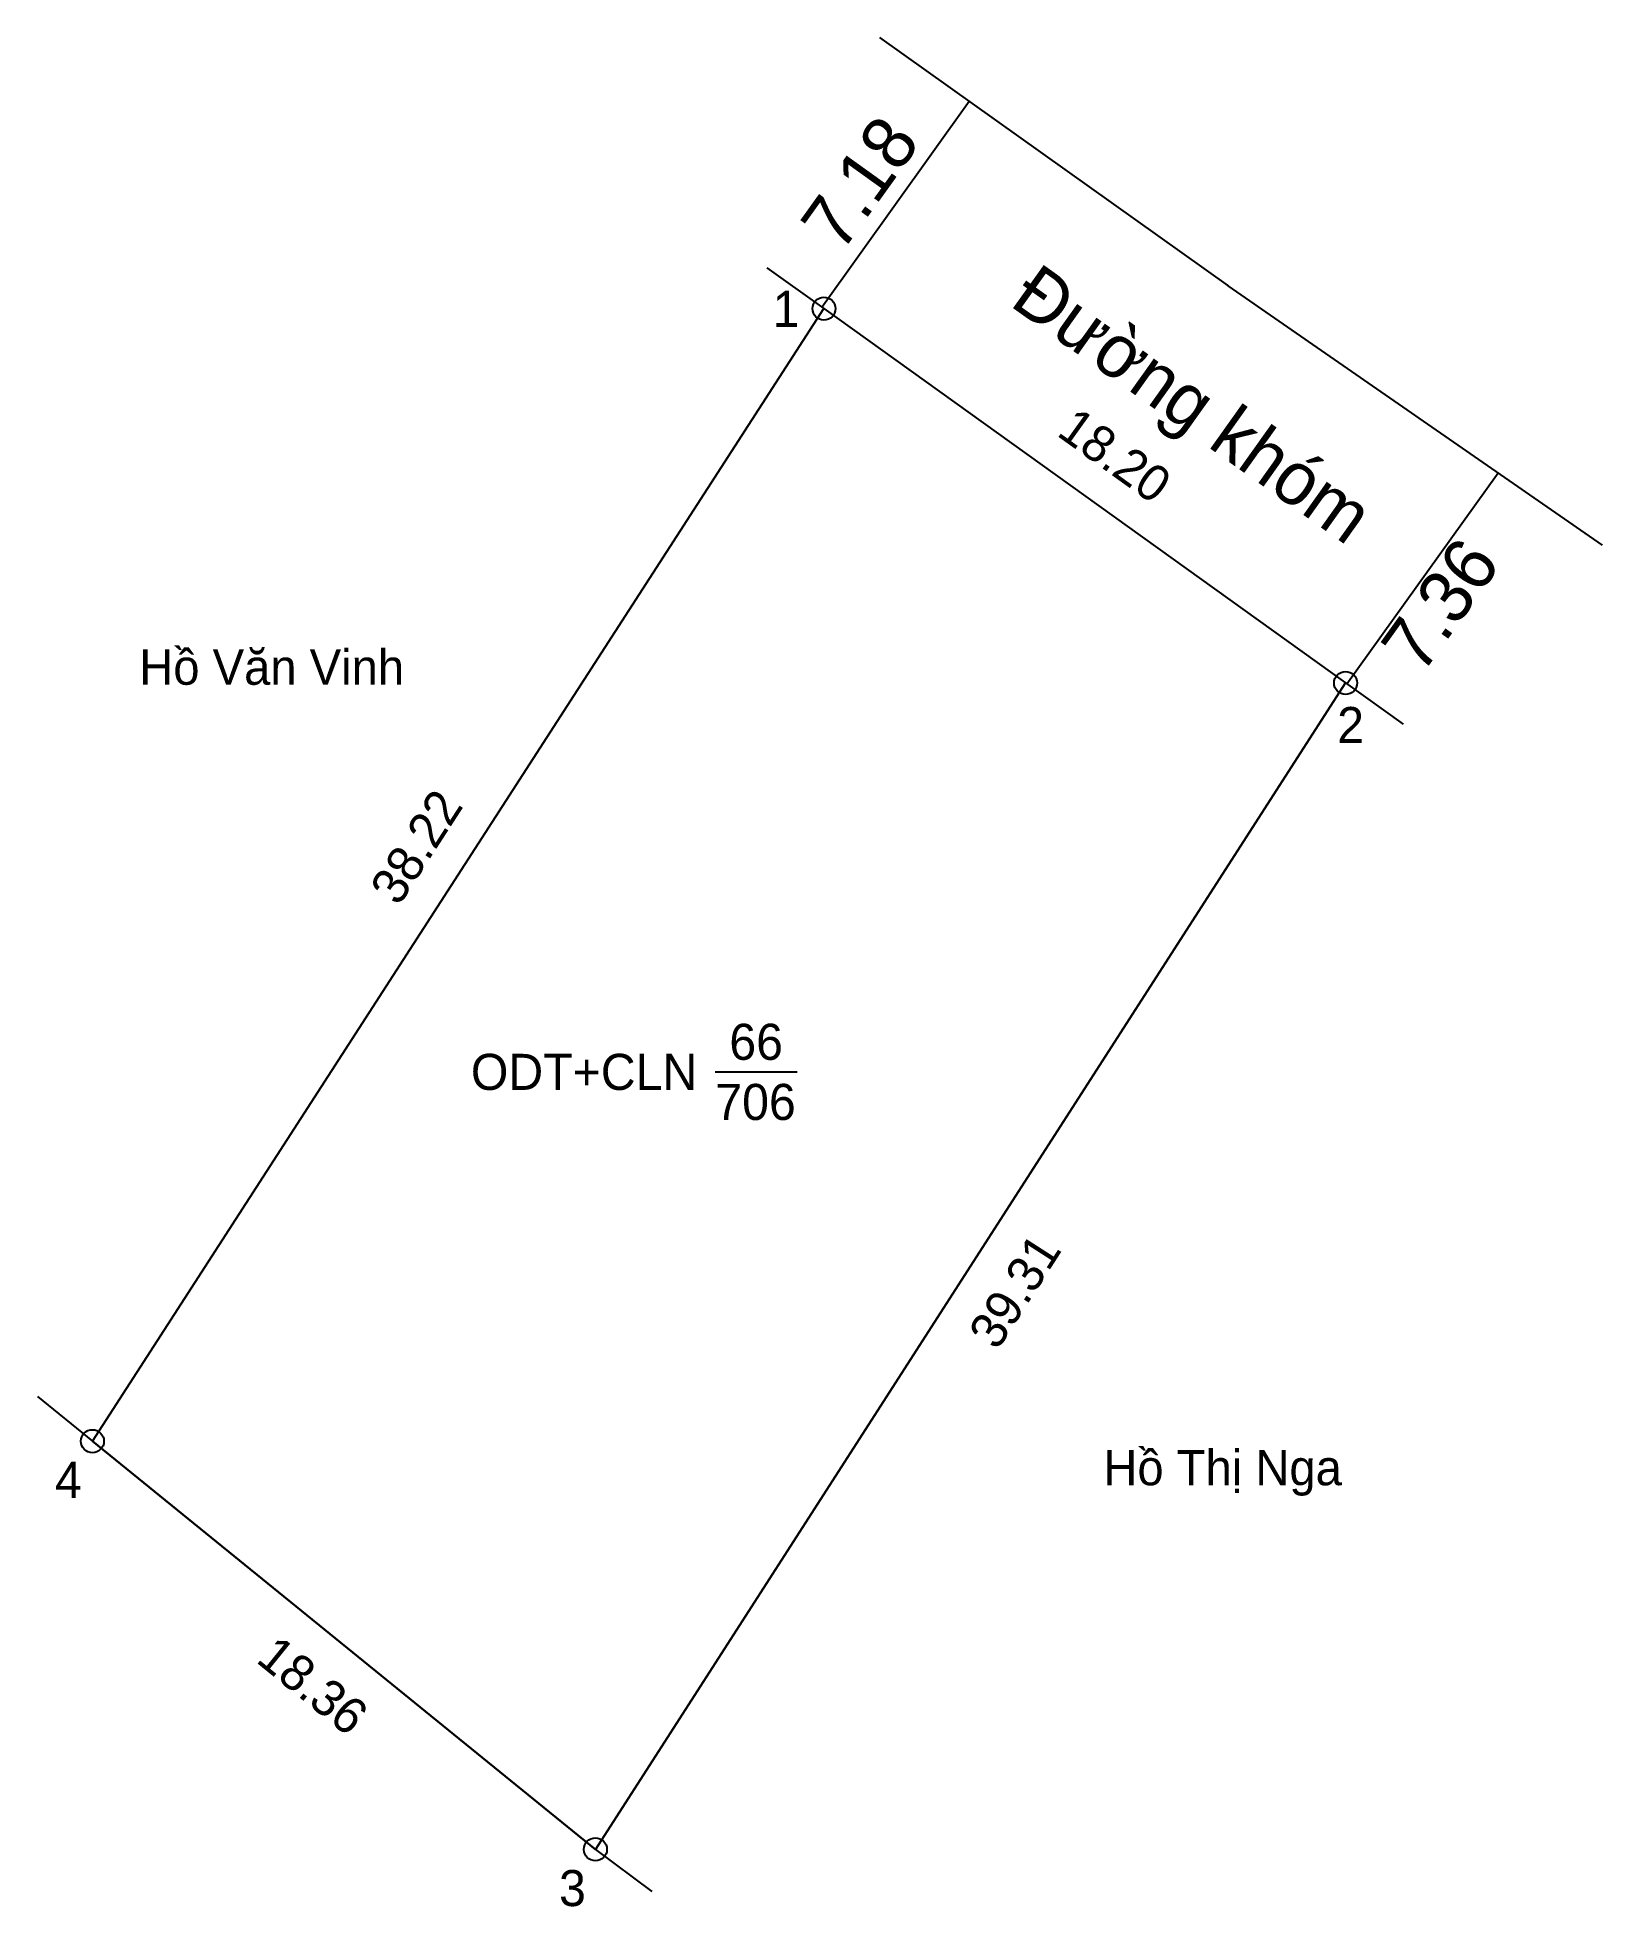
# Model space of a CAD drawing. Extents: x 535713.6 to 535758, y 1839116.1 to 1839169.1.
import ezdxf

# ---------------------------------------------------------------- set-up
doc = ezdxf.new("R2010")
doc.units = 0
for name, color, linetype in [('CanhThua', 7, 'Continuous'), ('ChieuDaiCanhThua', 7, 'Continuous'), ('Level 1', 7, 'Continuous'), ('Level 10', 7, 'Continuous'), ('Level 16', 7, 'Continuous'), ('MocDinhThua', 7, 'Continuous'), ('NhanDiaChinhThua', 7, 'Continuous'), ('SoHieuDinhThua', 7, 'Continuous')]:
    doc.layers.add(name, color=color, linetype=linetype)

msp = doc.modelspace()

# ---------------------------------------------------------------- linework, layer by layer
at = {"layer": 'CanhThua'}
for p, q in [((535715.15, 1839129.28), (535735.89, 1839161.38)), ((535735.89, 1839161.38), (535750.68, 1839150.77)), ((535750.68, 1839150.77), (535729.41, 1839117.71)), ((535729.41, 1839117.71), (535715.15, 1839129.28))]:
    msp.add_line(p, q, dxfattribs=at)
at = {"layer": 'Level 10'}
for p, q in [((535737.466, 1839169.069), (535747.35, 1839162.03)), ((535735.826, 1839161.426), (535740.01, 1839167.257)), ((535734.271, 1839162.541), (535735.89, 1839161.38)), ((535715.15, 1839129.28), (535735.89, 1839161.38)), ((535735.89, 1839161.38), (535750.68, 1839150.77)), ((535750.712, 1839150.747), (535755.003, 1839156.73)), ((535729.41, 1839117.71), (535750.68, 1839150.77)), ((535750.68, 1839150.77), (535752.309, 1839149.605)), ((535713.588, 1839130.547), (535715.15, 1839129.28)), ((535715.15, 1839129.28), (535729.41, 1839117.71)), ((535729.41, 1839117.71), (535731.007, 1839116.519))]:
    msp.add_line(p, q, dxfattribs=at)
msp.add_lwpolyline([(535757.968, 1839154.677), (535747.35, 1839162.03)], dxfattribs=at)
at = {"layer": 'MocDinhThua'}
for centre in [(535735.89, 1839161.38), (535750.68, 1839150.77), (535715.15, 1839129.28), (535729.41, 1839117.71)]:
    msp.add_circle(centre, 0.326, dxfattribs=at)
at = {"layer": 'NhanDiaChinhThua'}
msp.add_line((535732.809, 1839139.748), (535735.127, 1839139.748), dxfattribs=at)

# ---------------------------------------------------------------- texts
at = {"layer": 'ChieuDaiCanhThua'}
for s, rotation, p in [('18.20', 324.3452, (535742.455, 1839157.806)), ('38.22', 57.1333, (535723.832, 1839144.417)), ('39.31', 57.2438, (535740.804, 1839131.825)), ('18.36', 320.9455, (535719.752, 1839123.041))]:
    msp.add_text(s, height=1.0223, rotation=rotation, dxfattribs=at).set_placement(p)
at = {"layer": 'Level 1'}
for s, rotation, p in [('7.18', 54.3452, (535736.379, 1839162.93)), ('Đường khóm', 324.5437, (535741.117, 1839161.49)), ('7.36', 54.3452, (535752.833, 1839150.971))]:
    msp.add_text(s, height=1.5, rotation=rotation, dxfattribs=at).set_placement(p)
at = {"layer": 'Level 16'}
for s, height, p in [('Hồ Văn Vinh', 1.00002, (535716.477, 1839150.72)), ('Hồ Thị Nga', 1, (535743.811, 1839128.03))]:
    msp.add_text(s, height=height, dxfattribs=at).set_placement(p)
at = {"layer": 'NhanDiaChinhThua'}
for s, p in [('66', (535733.207, 1839140.089)), ('ODT+CLN', (535725.879, 1839139.237)), ('706', (535732.81, 1839138.385))]:
    msp.add_text(s, height=1.0223, dxfattribs=at).set_placement(p)
at = {"layer": 'SoHieuDinhThua'}
for s, p in [('1', (535734.436, 1839160.864)), ('2', (535750.442, 1839149.068)), ('4', (535714.086, 1839127.674)), ('3', (535728.379, 1839116.103))]:
    msp.add_text(s, height=1.022, dxfattribs=at).set_placement(p)

doc.saveas('drawing.dxf')
